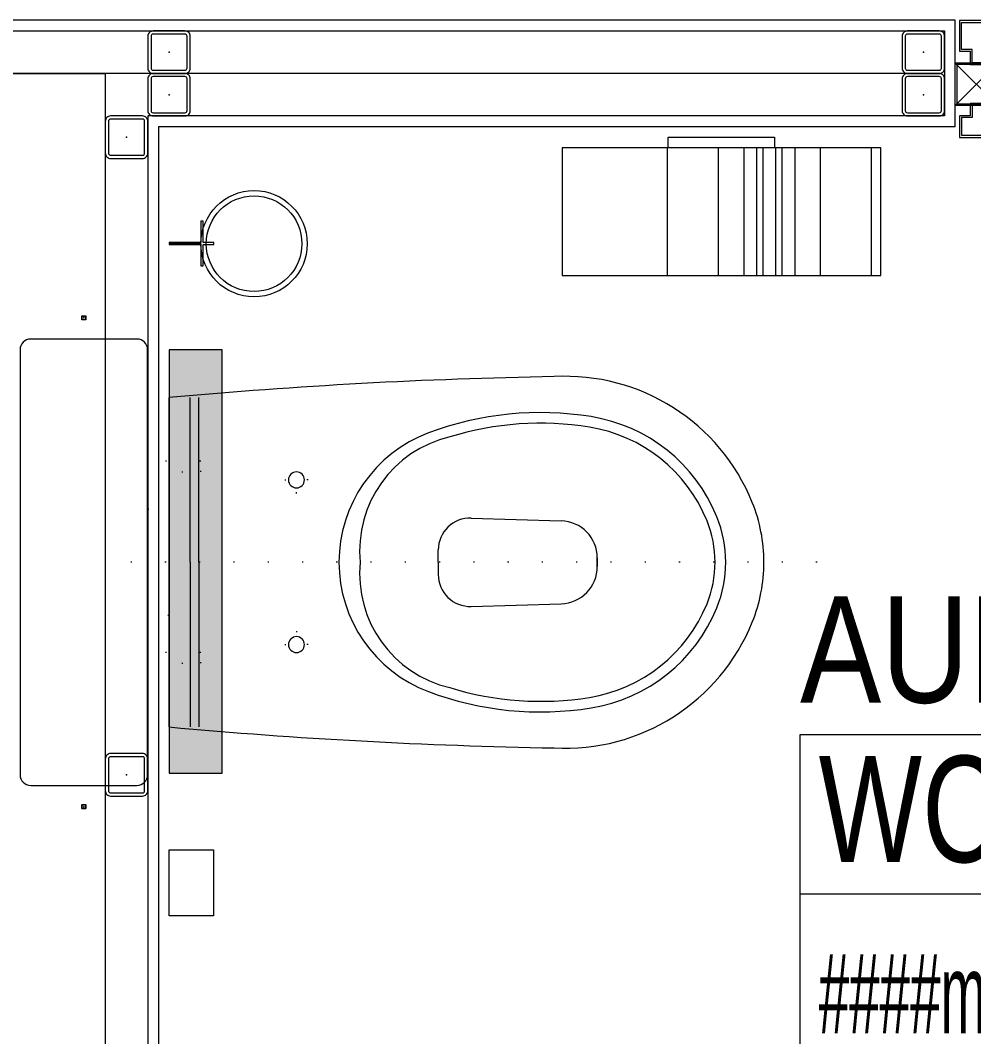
# Model space of a CAD drawing. Extents: x -2050 to 29725, y -1777 to 6820.
# Drawn here: x 10234.5 to 10324.2, y 2144.4 to 2240 of the extents above; entities that cross this region are included whole.
import ezdxf
from ezdxf.enums import TextEntityAlignment as Align

# ---------------------------------------------------------------- set-up
doc = ezdxf.new("R2010")
doc.units = 0
doc.header["$LTSCALE"] = 25
doc.header["$MEASUREMENT"] = 0
doc.linetypes.add('DOT2', pattern=[0.125, 0, -0.125])
doc.layers.get('0').update_dxf_attribs({"color": 9, "lineweight": 9})
for name, color, linetype, lineweight in [('05', 9, 'Continuous', 9), ('05V', 9, 'Continuous', 9), ('06D', 9, 'Continuous', 9), ('10', 9, 'Continuous', 9), ('11', 9, 'Continuous', 9), ('20', 9, 'DOT2', 9), ('21', 9, 'Continuous', 9)]:
    doc.layers.add(name, color=color, linetype=linetype, lineweight=lineweight)
doc.styles.add('Arial', font='arial.ttf', dxfattribs={"height": 2.5})
doc.styles.add('MuuM_TEXT-STANDART', font='ARIALN.TTF')

# ---------------------------------------------------------------- blocks, each defined once
blk = doc.blocks.new('Prf-40x40')
for points in [[(1.5, -2), (-1.5, -2, -0.414214), (-2, -1.5), (-2, 1.5, -0.414214), (-1.5, 2), (1.5, 2, -0.414214), (2, 1.5), (2, -1.5, -0.414214)], [(1.5, -1.7), (-1.5, -1.7, -0.414214), (-1.7, -1.5), (-1.7, 1.5, -0.414214), (-1.5, 1.7), (1.5, 1.7, -0.414214), (1.7, 1.5), (1.7, -1.5, -0.414214)]]:
    blk.add_lwpolyline(points, format="xyb", close=True)
blk.add_point((0, 0))
blk = doc.blocks.new('p-klozet üstü kağıt dispenser')
blk.add_hatch(color=255).paths.add_polyline_path([(0, 5.564), (0, 45.408), (-5, 45.408), (-5, 5.564)])
blk.add_lwpolyline([(0, 5.564), (0, 45.408), (-5, 45.408), (-5, 5.564)], close=True)
blk = doc.blocks.new('gr-p-fırçalık')
at = {"const_width": 0.3, "flags": 128}
blk.add_lwpolyline([(0, 3), (0, 0)], dxfattribs=at)
for radius in [5, 4.5]:
    blk.add_circle((0, 8), radius)
blk = doc.blocks.new('san-klo-06-p')
at = {"linetype": 'DOT2'}
for p, q in [((0, -61), (0, 5)), ((-7.75, -10.914), (-7.75, -12)), ((7.75, -10.914), (7.75, -12)), ((-6.486, -12), (-8.953, -12)), ((-7.75, -13.086), (-7.75, -12)), ((6.486, -12), (8.953, -12)), ((7.75, -13.086), (7.75, -12))]:
    blk.add_line(p, q, dxfattribs=at)
for p, q in [((0, -2), (-15.5, -2)), ((0, -2.8), (-15.5, -2.8)), ((0, -2), (15.5, -2)), ((0, -2.8), (15.5, -2.8)), ((0, -25.345), (-1.159, -25.345)), ((0, -25.345), (1.159, -25.345)), ((-4.158, -28.434), (-3.905, -36.918)), ((4.158, -28.434), (3.905, -36.918)), ((0, -40.314), (-0.407, -40.314)), ((-0.407, -40.314), (0, -40.314)), ((0.407, -40.314), (0, -40.314)), ((0, -40.314), (0.407, -40.314))]:
    blk.add_line(p, q)
for points in [[(-20, 2.015), (20, 2.015, 0.414214), (21, 3.015), (21, 13.015, 0.414214), (20, 14.015), (-20, 14.015, 0.414214), (-21, 13.015), (-21, 3.015, 0.414214)], [(-15.5, 0, 0.018163), (-17.472, -36.26, 0.320529), (-5.625, -54.905, 0.096396), (0, -56, 0.096396), (5.625, -54.905, 0.320529), (17.472, -36.26, 0.018163), (15.5, 0)]]:
    blk.add_lwpolyline(points, format="xyb", close=True)
for points in [[(-9.5, 2.015), (-9.5, -2.985), (-8.5, -2.985), (-8.5, 2.015)], [(8.5, 2.015), (8.5, -2.985), (9.5, -2.985), (9.5, 2.015)]]:
    blk.add_lwpolyline(points, dxfattribs=at)
blk.add_lwpolyline([(-5, 0), (-5, 2), (5, 2), (5, 0)], close=True, dxfattribs=at)
for centre, radius, start, end in [((-7.75, -12), 0.75, 0, 180), ((7.75, -12), 0.75, 0, 180), ((-7.75, -12), 0.75, 180, 0), ((7.75, -12), 0.75, 180, 0), ((0, -29), 13, 90, 159.42009), ((0, -29), 13, 20.57991, 90), ((-1.089, -28.946), 11, 84.31759, 166.80674), ((1.089, -28.946), 11, 13.19326, 95.68241), ((15.915, -34.976), 30, 159.42009, 189.12808), ((-15.915, -34.976), 30, 350.87192, 20.57991), ((-1.159, -28.345), 3, 90, 181.707), ((1.159, -28.345), 3, 358.293, 90), ((15.915, -34.976), 29, 162.87269, 189.12808), ((-15.915, -34.976), 29, 350.87192, 17.12731), ((-0.407, -36.814), 3.5, 181.707, 270), ((0.407, -36.814), 3.5, 270, 358.293), ((1.5, -37.292), 15.4, 189.12808, 247.97569), ((1.5, -37.292), 14.4, 189.12808, 247.97569), ((-1.5, -37.292), 14.4, 292.02431, 350.87192), ((-1.5, -37.292), 15.4, 292.02431, 350.87192), ((0, -41), 10.4, 247.97569, 270), ((0, -41), 10.4, 270, 292.02431), ((0, -41), 11.4, 247.97569, 270), ((0, -41), 11.4, 270, 292.02431)]:
    blk.add_arc(centre, radius, start, end)
at = {"layer": '05'}
blk.add_lwpolyline([(29.896, -0.008), (29.896, -3.008), (27.896, -3.008), (27.896, -3.208), (29.896, -3.208), (29.896, -4.208), (30.096, -4.208), (30.096, -3.208), (32.096, -3.208), (32.096, -3.008), (30.096, -3.008), (30.096, -0.008), (29.896, -0.008)], dxfattribs=at)
at = {"layer": '05V'}
blk.add_lwpolyline([(-27.075, -4.19), (-33.277, -4.19), (-33.277, -0.011), (-27.075, -0.011)], close=True, dxfattribs=at)
at = {"xscale": 0.1, "yscale": 0.1, "zscale": 0.1}
for p in [(-23, 8.015), (23, 8.015)]:
    blk.add_blockref('Prf-40x40', p, dxfattribs=at)
at = {"layer": '05'}
for name, p, rotation in [('gr-p-fırçalık', (29.979, -0.008), 180), ('p-klozet üstü kağıt dispenser', (-25.408, -5.008), 270)]:
    blk.add_blockref(name, p, dxfattribs=dict(at, rotation=rotation))
blk = doc.blocks.new('p-t.kağıtlığı')
at = {"layer": '20'}
h = blk.add_hatch(dxfattribs=at)
h.set_pattern_fill('CYL', color=256, scale=30, angle=-90, style=0)
h.set_pattern_definition([(270, (-14.4, 13), (30, 7e-15), []), (270, (-13.8, 13), (30, 7e-15), []), (270, (-12.6, 13), (30, 7e-15), []), (270, (-10.2, 13), (30, 7e-15), []), (270, (-5.4, 13), (30, 7e-15), []), (270, (5.4, 13), (30, 7e-15), []), (270, (10.2, 13), (30, 7e-15), []), (270, (12.6, 13), (30, 7e-15), []), (270, (13.8, 13), (30, 7e-15), []), (270, (14.4, 13), (30, 7e-15), [])])
h.paths.add_polyline_path([(-15, 1), (15, 1), (15, 13), (-15, 13)])
for points in [[(-15, 1), (15, 1), (15, 13), (-15, 13)], [(5, 1), (5, 0), (-5, 0), (-5, 1)]]:
    blk.add_lwpolyline(points, close=True)
blk = doc.blocks.new('A$C74064896')
at = {"layer": '05V', "extrusion": (0, 0, -1), "xscale": -1, "zscale": -1, "rotation": 180}
blk.add_blockref('p-t.kağıtlığı', (167.008, -1), dxfattribs=at)
at = {"layer": '05V', "rotation": 90}
blk.add_blockref('san-klo-06-p', (-219.008, -41), dxfattribs=at)
blk = doc.blocks.new('0_roomno2-flat-2')
at = {"layer": '21'}
blk.add_lwpolyline([(96.875, -52.5), (0, -52.5), (0, 0), (96.875, 0)], close=True, dxfattribs=at)
blk.add_lwpolyline([(0, -15), (96.875, -15)], dxfattribs=at)
at = {"layer": '21', "style": 'Arial'}
blk.add_attdef('ODANO', (0, 5.85), '', height=10, dxfattribs=at)
blk.add_attdef('MEKANADI', text='', height=10, dxfattribs=at).set_placement((1.75, -15), align=Align.BOTTOM_LEFT)
at = {"layer": '21', "style": 'MuuM_TEXT-STANDART', "width": 0.6}
for tag, p in [('YER01', (50, -22.5)), ('TAVAN01', (68.75, -22.5)), ('DUVAR01', (87.5, -22.5)), ('YER02', (50, -33.75)), ('TAVAN02', (68.75, -33.75)), ('DUVAR02', (87.5, -33.75)), ('YER03', (50, -45)), ('TAVAN03', (68.75, -45)), ('DUVAR03', (87.5, -45))]:
    blk.add_attdef(tag, text='', height=7.5, dxfattribs=at).set_placement(p, align=Align.MIDDLE_CENTER)
for tag, p in [('M2', (1.75, -24.375)), ('TEMIZTAVANYUKSEKLIGI', (9, -43.04))]:
    blk.add_attdef(tag, text='', height=7.5, dxfattribs=at).set_placement(p, align=Align.MIDDLE_LEFT)
blk = doc.blocks.new('p-korkasa_40x40')
at = {"layer": '10'}
for points in [[(-2, -2), (-2, -2, 4.557572), (-2, -2), (2, -2, 6.895317), (2, -2), (2, -2), (2, 2), (-2, 2), (-2, -2)], [(-1.85, -1.85), (-1.85, 1.85), (1.85, 1.85), (1.85, -1.85), (-1.85, -1.85, -4.556435), (-1.85, -1.85)]]:
    blk.add_lwpolyline(points, format="xyb", close=True, dxfattribs=at)
for points in [[(2, -2), (-2, 2)], [(2, 2), (-2, -1.969)]]:
    blk.add_lwpolyline(points, dxfattribs=at)
blk = doc.blocks.new('p-kapı')
at = {"layer": '10'}
for points in [[(1.84, -87.555), (1.84, -88.575, 0.414214), (1.865, -88.6), (3, -88.6), (3, -89.575, 0.414214), (3.025, -89.6), (4.995, -89.6, 0.414214), (5.02, -89.575), (5.02, -85.95, 0.414214)], [(-5.98, -85.95), (-5.98, -89.575, 0.414214), (-5.955, -89.6), (-3.125, -89.6, 0.414214), (-3.1, -89.575), (-3.1, -88.6), (-1.865, -88.6, 0.414214), (-1.84, -88.575), (-1.84, -87.555)]]:
    blk.add_lwpolyline(points, format="xyb", dxfattribs=at)
for points in [[(-5.78, -89.4), (-5.78, -86), (-2, -86), (-2, -88.42), (-3.26, -88.42), (-3.26, -89.4)], [(2, -88.42), (3.16, -88.42), (3.16, -89.4), (4.82, -89.4), (4.82, -86), (2, -86)]]:
    blk.add_lwpolyline(points, close=True, dxfattribs=at)
at = {"layer": '10', "extrusion": (0, 0, -1), "zscale": -1, "rotation": 90}
blk.add_blockref('p-korkasa_40x40', (0, -88), dxfattribs=at)

msp = doc.modelspace()

# ---------------------------------------------------------------- linework, layer by layer
at = {"layer": '06D'}
msp.add_lwpolyline([(9997.872, 2008.205), (9997.872, 2008.205, -0.009041), (10222.5, 2028.502), (10222.5, 2235), (10242.5, 2235), (10242.5, 2029.913)], format="xyb", dxfattribs=at)
msp.add_lwpolyline([(10317.995, 2235), (10147, 2235)], dxfattribs=at)
at = {"layer": '11'}
for points in [[(10322.5, 2240), (10142.5, 2240), (10142.5, 2230), (10217.5, 2230)], [(10247.5, 2230), (10322.5, 2230), (10322.5, 2240)], [(10247.5, 2230), (10247.5, 2035.267)]]:
    msp.add_lwpolyline(points, dxfattribs=at)
msp.add_lwpolyline([(10006.363, 2013.144, -0.008533), (10218.5, 2032.223), (10218.5, 2231), (10143.5, 2231), (10143.5, 2239), (10321.5, 2239), (10321.5, 2231), (10246.5, 2231), (10246.5, 2034.197)], format="xyb", dxfattribs=at)

# ---------------------------------------------------------------- block references
at = {"rotation": 270}
msp.add_blockref('p-kapı', (10412.5, 2234), dxfattribs=at)
msp.add_blockref('A$C74064896', (10467.5, 2230))
ref = msp.add_blockref('0_roomno2-flat-2', (10307.894, 2172.783))
ref.add_attrib('ODANO', 'AUDI-K1-12', dxfattribs={"layer": '21', "height": 10, "style": 'MuuM_TEXT-STANDART'}).set_placement((10307.894, 2172.783), align=Align.BOTTOM_LEFT)
ref.add_attrib('MEKANADI', 'WC BAYAN', dxfattribs={"layer": '21', "height": 10, "style": 'MuuM_TEXT-STANDART', "width": 0.9}).set_placement((10309.644, 2157.783), align=Align.BOTTOM_LEFT)
ref.add_attrib('M2', '####m2', dxfattribs={"layer": '21', "height": 7.5, "style": 'MuuM_TEXT-STANDART', "width": 0.6}).set_placement((10309.644, 2148.408), align=Align.MIDDLE_LEFT)
at = {"layer": '10', "xscale": -1}
for p in [(10248.5, 2237), (10319.5, 2237), (10248.5, 2233), (10319.5, 2233), (10244.5, 2229), (10244.5, 2169)]:
    msp.add_blockref('Prf-40x40', p, dxfattribs=at)

doc.saveas('drawing.dxf')
